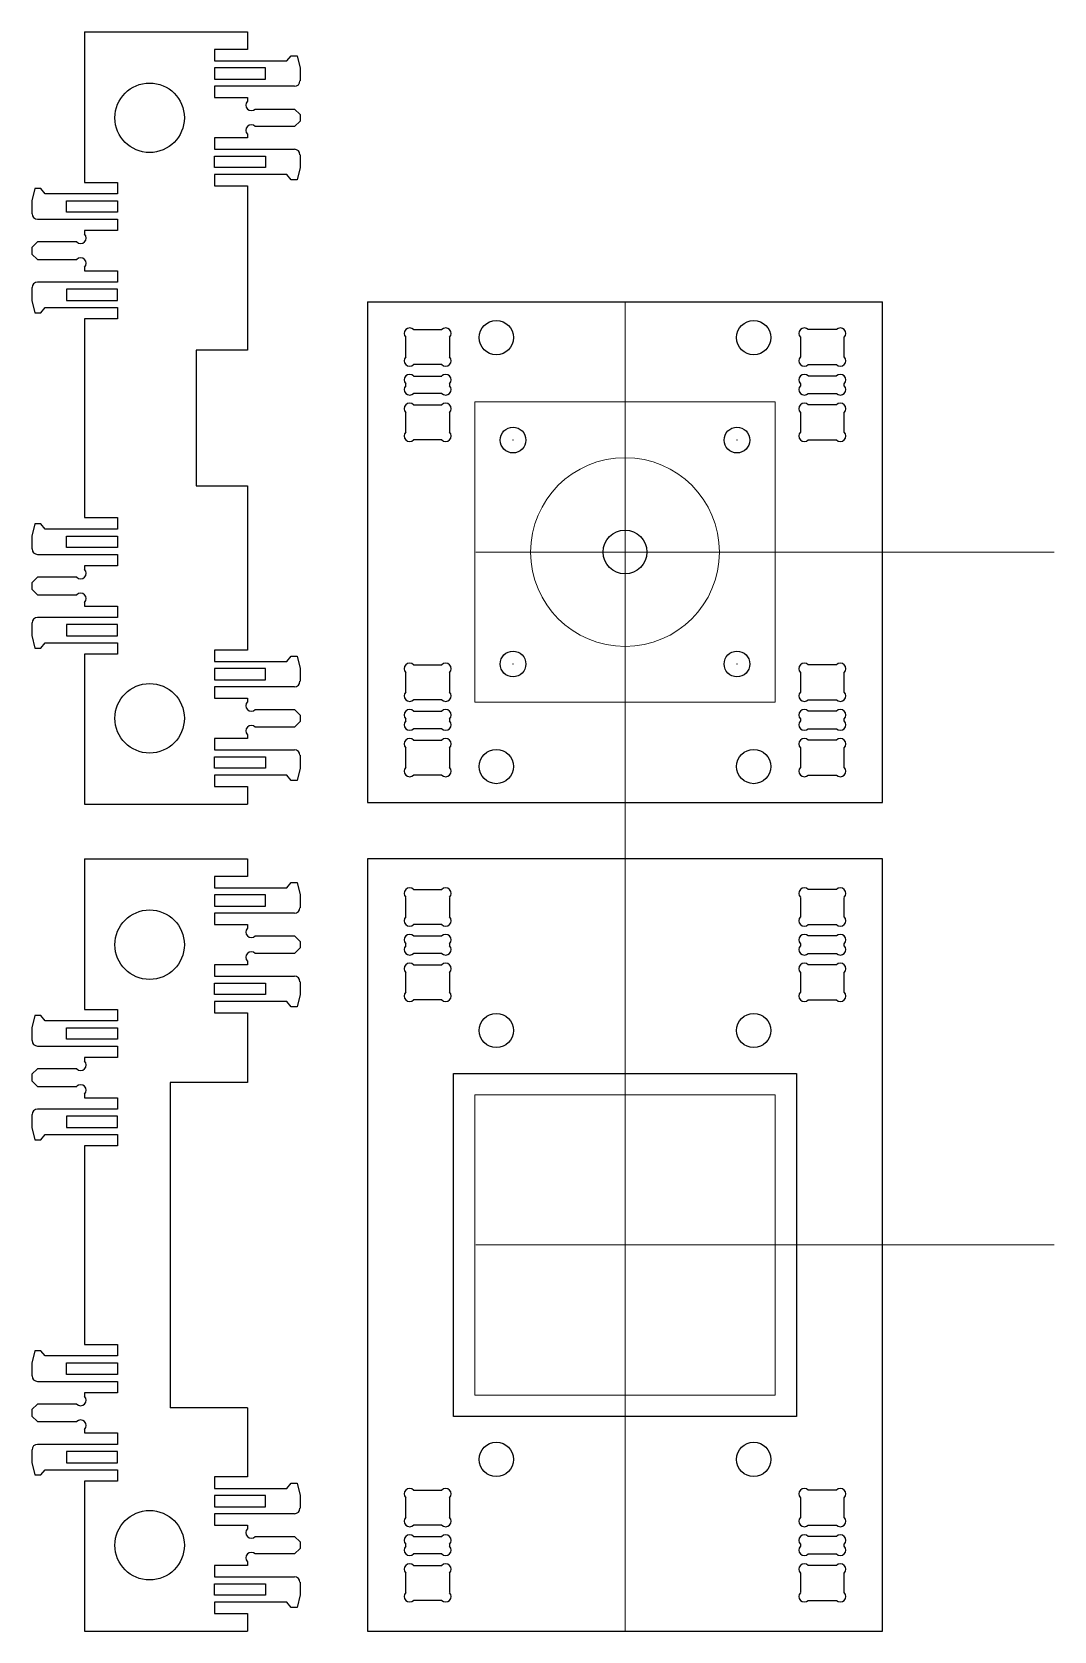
# Model space of a CAD drawing. Header units: millimetres. Extents: x 21 to 140, y 0 to 186.
import ezdxf

# ---------------------------------------------------------------- set-up
doc = ezdxf.new("R2010")
doc.units = ezdxf.units.MM
for name, color, linetype, lineweight in [('hilf3', 4, 'CONTINUOUS', 0), ('pocket-2mm', 7, 'CONTINUOUS', 0), ('Schrauben', 7, 'CONTINUOUS', 0)]:
    doc.layers.add(name, color=color, linetype=linetype, lineweight=lineweight)
doc.layers.add('zwischen-cut-full-inside', color=15, linetype='CONTINUOUS')
doc.layers.add('zwischen-cut-full-outside', color=2, linetype='CONTINUOUS')

msp = doc.modelspace()

# ---------------------------------------------------------------- linework, layer by layer
at = {"layer": 'hilf3'}
for p, q in [((90, 154.95), (90, 0)), ((107.5, 143.27), (72.5, 143.27)), ((72.5, 143.27), (72.5, 108.27)), ((107.5, 108.27), (107.5, 143.27)), ((72.6, 125.77), (140, 125.77)), ((72.5, 108.27), (107.5, 108.27)), ((107.5, 62.5), (72.5, 62.5)), ((72.5, 62.5), (72.5, 27.5)), ((107.5, 27.5), (107.5, 62.5)), ((72.6, 45), (140, 45)), ((72.5, 27.5), (107.5, 27.5))]:
    msp.add_line(p, q, dxfattribs=at)
at = {"layer": 'pocket-2mm'}
msp.add_circle((90, 125.77), 11, dxfattribs=at)
at = {"layer": 'Schrauben'}
for p in [(76.95, 138.82), (103.05, 138.82), (76.95, 112.72), (103.05, 112.72)]:
    msp.add_point(p, dxfattribs=at)
at = {"layer": 'zwischen-cut-full-inside'}
for p, q in [((48.08, 182.21), (42.17, 182.21)), ((42.17, 182.21), (42.17, 180.88)), ((42.17, 180.88), (48.08, 180.88)), ((48.08, 180.88), (48.08, 182.21)), ((42.17, 170.58), (42.17, 171.9)), ((42.17, 171.9), (48.08, 171.9)), ((48.08, 171.9), (48.08, 170.58)), ((48.08, 170.58), (42.17, 170.58)), ((24.92, 166.71), (30.83, 166.71)), ((24.92, 165.39), (24.92, 166.71)), ((30.83, 166.71), (30.83, 165.39)), ((30.83, 165.39), (24.92, 165.39)), ((30.83, 156.41), (24.92, 156.41)), ((24.92, 156.41), (24.92, 155.08)), ((24.92, 155.08), (30.83, 155.08)), ((30.83, 155.08), (30.83, 156.41)), ((65.35, 151.7), (68.65, 151.7)), ((114.65, 151.7), (111.35, 151.7)), ((64.45, 148.52), (64.45, 150.8)), ((69.55, 150.8), (69.55, 148.52)), ((110.45, 150.8), (110.45, 148.52)), ((115.55, 148.52), (115.55, 150.8)), ((68.65, 147.62), (65.35, 147.62)), ((111.35, 147.62), (114.65, 147.62)), ((64.45, 145.16), (64.45, 145.39)), ((65.35, 146.29), (68.65, 146.29)), ((69.55, 145.39), (69.55, 145.16)), ((110.45, 145.39), (110.45, 145.16)), ((114.65, 146.29), (111.35, 146.29)), ((115.55, 145.16), (115.55, 145.39)), ((68.65, 144.25), (65.35, 144.25)), ((111.35, 144.25), (114.65, 144.25)), ((64.45, 139.75), (64.45, 142.03)), ((65.35, 142.93), (68.65, 142.93)), ((69.55, 142.03), (69.55, 139.75)), ((110.45, 142.03), (110.45, 139.75)), ((114.65, 142.93), (111.35, 142.93)), ((115.55, 139.75), (115.55, 142.03)), ((68.65, 138.85), (65.35, 138.85)), ((111.35, 138.85), (114.65, 138.85)), ((24.92, 127.64), (30.83, 127.64)), ((24.92, 126.31), (24.92, 127.64)), ((30.83, 127.64), (30.83, 126.31)), ((30.83, 126.31), (24.92, 126.31)), ((30.83, 117.33), (24.92, 117.33)), ((24.92, 117.33), (24.92, 116.01)), ((24.92, 116.01), (30.83, 116.01)), ((30.83, 116.01), (30.83, 117.33)), ((48.08, 112.21), (42.17, 112.21)), ((42.17, 112.21), (42.17, 110.88)), ((48.08, 110.88), (48.08, 112.21)), ((65.35, 112.63), (68.65, 112.63)), ((114.65, 112.63), (111.35, 112.63)), ((42.17, 110.88), (48.08, 110.88)), ((64.45, 109.45), (64.45, 111.72)), ((69.55, 111.72), (69.55, 109.45)), ((110.45, 111.72), (110.45, 109.45)), ((115.55, 109.45), (115.55, 111.72)), ((68.65, 108.55), (65.35, 108.55)), ((111.35, 108.55), (114.65, 108.55)), ((64.45, 106.08), (64.45, 106.32)), ((65.35, 107.22), (68.65, 107.22)), ((69.55, 106.32), (69.55, 106.08)), ((110.45, 106.32), (110.45, 106.08)), ((114.65, 107.22), (111.35, 107.22)), ((115.55, 106.08), (115.55, 106.32)), ((68.65, 105.18), (65.35, 105.18)), ((111.35, 105.18), (114.65, 105.18)), ((64.45, 100.67), (64.45, 102.95)), ((65.35, 103.85), (68.65, 103.85)), ((69.55, 102.95), (69.55, 100.67)), ((110.45, 102.95), (110.45, 100.67)), ((114.65, 103.85), (111.35, 103.85)), ((115.55, 100.67), (115.55, 102.95)), ((42.17, 100.58), (42.17, 101.9)), ((42.17, 101.9), (48.08, 101.9)), ((48.08, 101.9), (48.08, 100.58)), ((48.08, 100.58), (42.17, 100.58)), ((68.65, 99.77), (65.35, 99.77)), ((111.35, 99.77), (114.65, 99.77)), ((48.08, 85.81), (42.17, 85.81)), ((42.17, 85.81), (42.17, 84.49)), ((48.08, 84.49), (48.08, 85.81)), ((65.35, 86.43), (68.65, 86.43)), ((114.65, 86.43), (111.35, 86.43)), ((42.17, 84.49), (48.08, 84.49)), ((64.45, 83.25), (64.45, 85.52)), ((69.55, 85.52), (69.55, 83.25)), ((110.45, 85.52), (110.45, 83.25)), ((115.55, 83.25), (115.55, 85.52)), ((68.65, 82.35), (65.35, 82.35)), ((111.35, 82.35), (114.65, 82.35)), ((65.35, 81.02), (68.65, 81.02)), ((114.65, 81.02), (111.35, 81.02)), ((64.45, 79.88), (64.45, 80.12)), ((68.65, 78.98), (65.35, 78.98)), ((69.55, 80.12), (69.55, 79.88)), ((110.45, 80.12), (110.45, 79.88)), ((111.35, 78.98), (114.65, 78.98)), ((115.55, 79.88), (115.55, 80.12)), ((64.45, 74.48), (64.45, 76.75)), ((65.35, 77.65), (68.65, 77.65)), ((69.55, 76.75), (69.55, 74.48)), ((110.45, 76.75), (110.45, 74.48)), ((114.65, 77.65), (111.35, 77.65)), ((115.55, 74.48), (115.55, 76.75)), ((42.17, 74.19), (42.17, 75.51)), ((42.17, 75.51), (48.08, 75.51)), ((48.08, 75.51), (48.08, 74.19)), ((48.08, 74.19), (42.17, 74.19)), ((68.65, 73.57), (65.35, 73.57)), ((111.35, 73.57), (114.65, 73.57)), ((24.92, 70.32), (30.83, 70.32)), ((24.92, 68.99), (24.92, 70.32)), ((30.83, 68.99), (24.92, 68.99)), ((30.83, 70.32), (30.83, 68.99)), ((70, 65), (110, 65)), ((70, 25), (70, 65)), ((110, 65), (110, 25)), ((30.83, 60.02), (24.92, 60.02)), ((24.92, 60.02), (24.92, 58.69)), ((30.83, 58.69), (30.83, 60.02)), ((24.92, 58.69), (30.83, 58.69)), ((24.92, 31.25), (30.83, 31.25)), ((24.92, 29.92), (24.92, 31.25)), ((30.83, 29.92), (24.92, 29.92)), ((30.83, 31.25), (30.83, 29.92)), ((110, 25), (70, 25)), ((30.83, 20.94), (24.92, 20.94)), ((24.92, 20.94), (24.92, 19.62)), ((30.83, 19.62), (30.83, 20.94)), ((24.92, 19.62), (30.83, 19.62)), ((48.08, 15.81), (42.17, 15.81)), ((42.17, 15.81), (42.17, 14.49)), ((48.08, 14.49), (48.08, 15.81)), ((64.45, 13.25), (64.45, 15.52)), ((65.35, 16.43), (68.65, 16.43)), ((69.55, 15.52), (69.55, 13.25)), ((110.45, 15.52), (110.45, 13.25)), ((114.65, 16.43), (111.35, 16.43)), ((115.55, 13.25), (115.55, 15.52)), ((42.17, 14.49), (48.08, 14.49)), ((68.65, 12.35), (65.35, 12.35)), ((111.35, 12.35), (114.65, 12.35)), ((64.45, 9.88), (64.45, 10.12)), ((65.35, 11.02), (68.65, 11.02)), ((69.55, 10.12), (69.55, 9.88)), ((110.45, 10.12), (110.45, 9.88)), ((114.65, 11.02), (111.35, 11.02)), ((115.55, 9.88), (115.55, 10.12)), ((68.65, 8.98), (65.35, 8.98)), ((65.35, 7.65), (68.65, 7.65)), ((111.35, 8.98), (114.65, 8.98)), ((114.65, 7.65), (111.35, 7.65)), ((64.45, 4.48), (64.45, 6.75)), ((69.55, 6.75), (69.55, 4.48)), ((110.45, 6.75), (110.45, 4.48)), ((115.55, 4.48), (115.55, 6.75)), ((42.17, 4.19), (42.17, 5.51)), ((42.17, 5.51), (48.08, 5.51)), ((48.08, 4.19), (42.17, 4.19)), ((48.08, 5.51), (48.08, 4.19)), ((68.65, 3.57), (65.35, 3.57)), ((111.35, 3.57), (114.65, 3.57))]:
    msp.add_line(p, q, dxfattribs=at)
for centre, radius in [((34.59, 176.39), 4.05), ((75, 150.77), 2), ((105, 150.77), 2), ((76.95, 138.82), 1.5), ((103.05, 138.82), 1.5), ((90, 125.77), 2.55), ((76.95, 112.72), 1.5), ((103.05, 112.72), 1.5), ((34.59, 106.39), 4.05), ((75, 100.77), 2), ((105, 100.77), 2), ((34.59, 80), 4.05), ((75, 70), 2), ((105, 70), 2), ((75, 20), 2), ((105, 20), 2), ((34.59, 10), 4.05)]:
    msp.add_circle(centre, radius, dxfattribs=at)
for centre, radius, start, end in [((64.9, 151.25), 0.638, 45, 225), ((69.1, 151.25), 0.638, 45, 135), ((69.1, 151.25), 0.638, 315, 45), ((110.9, 151.25), 0.638, 135, 225), ((110.9, 151.25), 0.638, 45, 135), ((115.1, 151.25), 0.638, 315, 135), ((64.9, 148.07), 0.637, 135, 225), ((64.9, 148.07), 0.637, 225, 315), ((69.1, 148.07), 0.638, 225, 45), ((110.9, 148.07), 0.638, 135, 315), ((115.1, 148.07), 0.637, 225, 315), ((115.1, 148.07), 0.637, 315, 45), ((64.9, 145.84), 0.638, 45, 225), ((69.1, 145.84), 0.638, 315, 135), ((110.9, 145.84), 0.638, 45, 225), ((115.1, 145.84), 0.638, 315, 135), ((64.9, 144.71), 0.637, 135, 225), ((64.9, 144.71), 0.637, 225, 315), ((69.1, 144.71), 0.637, 225, 315), ((69.1, 144.71), 0.637, 315, 45), ((110.9, 144.71), 0.637, 135, 225), ((110.9, 144.71), 0.637, 225, 315), ((115.1, 144.71), 0.637, 225, 315), ((115.1, 144.71), 0.637, 315, 45), ((64.9, 142.48), 0.638, 135, 225), ((64.9, 142.48), 0.637, 45, 135), ((69.1, 142.48), 0.638, 315, 135), ((110.9, 142.48), 0.638, 45, 225), ((115.1, 142.48), 0.637, 45, 135), ((115.1, 142.48), 0.638, 315, 45), ((64.9, 139.3), 0.638, 135, 225), ((64.9, 139.3), 0.637, 225, 315), ((69.1, 139.3), 0.637, 225, 45), ((110.9, 139.3), 0.637, 135, 315), ((115.1, 139.3), 0.637, 225, 315), ((115.1, 139.3), 0.638, 315, 45), ((64.9, 112.17), 0.638, 45, 225), ((69.1, 112.17), 0.638, 45, 135), ((69.1, 112.17), 0.638, 315, 45), ((110.9, 112.17), 0.638, 135, 225), ((110.9, 112.17), 0.638, 45, 135), ((115.1, 112.17), 0.638, 315, 135), ((64.9, 109), 0.637, 135, 225), ((64.9, 109), 0.637, 225, 315), ((69.1, 109), 0.638, 225, 45), ((110.9, 109), 0.638, 135, 315), ((115.1, 109), 0.637, 225, 315), ((115.1, 109), 0.637, 315, 45), ((64.9, 106.77), 0.638, 45, 225), ((69.1, 106.77), 0.638, 315, 135), ((110.9, 106.77), 0.638, 45, 225), ((115.1, 106.77), 0.638, 315, 135), ((64.9, 105.63), 0.637, 135, 225), ((64.9, 105.63), 0.637, 225, 315), ((69.1, 105.63), 0.637, 225, 315), ((69.1, 105.63), 0.637, 315, 45), ((110.9, 105.63), 0.637, 135, 225), ((110.9, 105.63), 0.637, 225, 315), ((115.1, 105.63), 0.637, 225, 315), ((115.1, 105.63), 0.637, 315, 45), ((64.9, 103.4), 0.638, 135, 225), ((64.9, 103.4), 0.637, 45, 135), ((69.1, 103.4), 0.638, 315, 135), ((110.9, 103.4), 0.638, 45, 225), ((115.1, 103.4), 0.637, 45, 135), ((115.1, 103.4), 0.638, 315, 45), ((64.9, 100.22), 0.638, 135, 225), ((69.1, 100.22), 0.637, 225, 45), ((110.9, 100.22), 0.637, 135, 315), ((115.1, 100.22), 0.638, 315, 45), ((64.9, 100.22), 0.637, 225, 315), ((115.1, 100.22), 0.637, 225, 315), ((64.9, 85.98), 0.638, 45, 225), ((69.1, 85.98), 0.638, 45, 135), ((69.1, 85.98), 0.638, 315, 45), ((110.9, 85.98), 0.638, 135, 225), ((110.9, 85.98), 0.638, 45, 135), ((115.1, 85.98), 0.638, 315, 135), ((64.9, 82.8), 0.637, 135, 225), ((64.9, 82.8), 0.637, 225, 315), ((69.1, 82.8), 0.638, 225, 45), ((110.9, 82.8), 0.638, 135, 315), ((115.1, 82.8), 0.637, 225, 315), ((115.1, 82.8), 0.637, 315, 45), ((64.9, 80.57), 0.638, 45, 225), ((69.1, 80.57), 0.638, 315, 135), ((110.9, 80.57), 0.638, 45, 225), ((115.1, 80.57), 0.638, 315, 135), ((64.9, 79.43), 0.637, 135, 225), ((64.9, 79.43), 0.637, 225, 315), ((69.1, 79.43), 0.637, 225, 315), ((69.1, 79.43), 0.637, 315, 45), ((110.9, 79.43), 0.637, 135, 225), ((110.9, 79.43), 0.637, 225, 315), ((115.1, 79.43), 0.637, 225, 315), ((115.1, 79.43), 0.637, 315, 45), ((64.9, 77.2), 0.638, 135, 225), ((64.9, 77.2), 0.637, 45, 135), ((69.1, 77.2), 0.638, 315, 135), ((110.9, 77.2), 0.638, 45, 225), ((115.1, 77.2), 0.637, 45, 135), ((115.1, 77.2), 0.638, 315, 45), ((64.9, 74.02), 0.638, 135, 225), ((64.9, 74.02), 0.637, 225, 315), ((69.1, 74.02), 0.637, 225, 45), ((110.9, 74.02), 0.637, 135, 315), ((115.1, 74.02), 0.637, 225, 315), ((115.1, 74.02), 0.638, 315, 45), ((64.9, 15.98), 0.638, 45, 225), ((69.1, 15.98), 0.638, 45, 135), ((69.1, 15.98), 0.638, 315, 45), ((110.9, 15.98), 0.638, 135, 225), ((110.9, 15.98), 0.638, 45, 135), ((115.1, 15.98), 0.638, 315, 135), ((64.9, 12.8), 0.637, 135, 225), ((69.1, 12.8), 0.638, 225, 45), ((110.9, 12.8), 0.638, 135, 315), ((115.1, 12.8), 0.637, 315, 45), ((64.9, 10.57), 0.638, 45, 225), ((64.9, 12.8), 0.637, 225, 315), ((69.1, 10.57), 0.638, 315, 135), ((110.9, 10.57), 0.638, 45, 225), ((115.1, 12.8), 0.637, 225, 315), ((115.1, 10.57), 0.638, 315, 135), ((64.9, 9.43), 0.637, 135, 225), ((69.1, 9.43), 0.637, 315, 45), ((110.9, 9.43), 0.637, 135, 225), ((115.1, 9.43), 0.637, 315, 45), ((64.9, 7.2), 0.638, 135, 225), ((64.9, 9.43), 0.637, 225, 315), ((64.9, 7.2), 0.637, 45, 135), ((69.1, 9.43), 0.637, 225, 315), ((69.1, 7.2), 0.638, 315, 135), ((110.9, 7.2), 0.638, 45, 225), ((110.9, 9.43), 0.637, 225, 315), ((115.1, 9.43), 0.637, 225, 315), ((115.1, 7.2), 0.637, 45, 135), ((115.1, 7.2), 0.638, 315, 45), ((64.9, 4.02), 0.638, 135, 225), ((69.1, 4.02), 0.637, 225, 45), ((110.9, 4.02), 0.637, 135, 315), ((115.1, 4.02), 0.638, 315, 45), ((64.9, 4.02), 0.637, 225, 315), ((115.1, 4.02), 0.637, 225, 315)]:
    msp.add_arc(centre, radius, start, end, dxfattribs=at)
at = {"layer": 'zwischen-cut-full-outside'}
for p, q in [((27, 186.39), (27, 168.85)), ((27, 186.39), (46, 186.39)), ((46, 186.39), (46, 184.35)), ((46, 184.35), (42.17, 184.35)), ((42.17, 184.35), (42.17, 183.02)), ((42.17, 183.02), (49.53, 183.02)), ((49.53, 183.02), (50.59, 183.02)), ((50.59, 183.02), (51.1, 183.63)), ((51.1, 183.63), (51.79, 183.63)), ((51.79, 183.63), (52.12, 182.19)), ((52.12, 182.19), (52.12, 180.7)), ((51.48, 180.06), (42.17, 180.06)), ((42.17, 180.06), (42.17, 178.74)), ((42.17, 178.74), (46, 178.74)), ((46, 178.74), (46, 178.31)), ((46.9, 177.41), (51.48, 177.41)), ((51.48, 177.41), (52.12, 176.77)), ((51.48, 175.37), (46.9, 175.37)), ((52.12, 176.01), (51.48, 175.37)), ((52.12, 176.77), (52.12, 176.01)), ((46, 174.05), (42.17, 174.05)), ((42.17, 174.05), (42.17, 172.72)), ((46, 174.47), (46, 174.05)), ((42.17, 172.72), (51.48, 172.72)), ((52.12, 172.08), (52.12, 170.59)), ((49.53, 169.76), (42.17, 169.76)), ((42.17, 169.76), (42.17, 168.44)), ((50.59, 169.76), (49.53, 169.76)), ((51.1, 169.15), (50.59, 169.76)), ((52.12, 170.59), (51.79, 169.15)), ((21.21, 168.14), (20.88, 166.69)), ((21.9, 168.14), (21.21, 168.14)), ((22.41, 167.53), (21.9, 168.14)), ((27, 168.85), (30.83, 168.85)), ((30.83, 168.85), (30.83, 167.53)), ((42.17, 168.44), (46, 168.44)), ((46, 168.44), (46, 149.32)), ((51.79, 169.15), (51.1, 169.15)), ((20.88, 166.69), (20.88, 165.21)), ((23.47, 167.53), (22.41, 167.53)), ((30.83, 167.53), (23.47, 167.53)), ((21.52, 164.57), (30.83, 164.57)), ((30.83, 164.57), (30.83, 163.24)), ((30.83, 163.24), (27, 163.24)), ((27, 163.24), (27, 162.82)), ((21.52, 161.92), (20.88, 161.28)), ((20.88, 161.28), (20.88, 160.51)), ((20.88, 160.51), (21.52, 159.88)), ((26.1, 161.92), (21.52, 161.92)), ((21.52, 159.88), (26.1, 159.88)), ((27, 158.98), (27, 158.55)), ((27, 158.55), (30.83, 158.55)), ((30.83, 158.55), (30.83, 157.23)), ((20.88, 156.59), (20.88, 155.1)), ((30.83, 157.23), (21.52, 157.23)), ((20.88, 155.1), (21.21, 153.66)), ((60, 154.95), (120, 154.95)), ((60, 154.95), (60, 96.58)), ((120, 96.58), (120, 154.95)), ((21.21, 153.66), (21.9, 153.66)), ((21.9, 153.66), (22.41, 154.27)), ((22.41, 154.27), (23.47, 154.27)), ((23.47, 154.27), (30.83, 154.27)), ((30.83, 152.94), (27, 152.94)), ((27, 152.94), (27, 129.78)), ((30.83, 154.27), (30.83, 152.94)), ((46, 149.32), (40, 149.32)), ((40, 149.32), (40, 133.47)), ((40, 133.47), (46, 133.47)), ((46, 133.47), (46, 114.35)), ((21.21, 129.06), (20.88, 127.62)), ((21.9, 129.06), (21.21, 129.06)), ((22.41, 128.45), (21.9, 129.06)), ((27, 129.78), (30.83, 129.78)), ((30.83, 129.78), (30.83, 128.45)), ((20.88, 127.62), (20.88, 126.13)), ((23.47, 128.45), (22.41, 128.45)), ((30.83, 128.45), (23.47, 128.45)), ((21.52, 125.49), (30.83, 125.49)), ((30.83, 125.49), (30.83, 124.17)), ((30.83, 124.17), (27, 124.17)), ((27, 124.17), (27, 123.74)), ((21.52, 122.84), (20.88, 122.2)), ((20.88, 122.2), (20.88, 121.44)), ((20.88, 121.44), (21.52, 120.8)), ((26.1, 122.84), (21.52, 122.84)), ((21.52, 120.8), (26.1, 120.8)), ((27, 119.9), (27, 119.48)), ((27, 119.48), (30.83, 119.48)), ((30.83, 119.48), (30.83, 118.15)), ((20.88, 117.51), (20.88, 116.03)), ((30.83, 118.15), (21.52, 118.15)), ((20.88, 116.03), (21.21, 114.58)), ((21.21, 114.58), (21.9, 114.58)), ((21.9, 114.58), (22.41, 115.19)), ((22.41, 115.19), (23.47, 115.19)), ((23.47, 115.19), (30.83, 115.19)), ((30.83, 113.87), (27, 113.87)), ((27, 113.87), (27, 96.39)), ((30.83, 115.19), (30.83, 113.87)), ((46, 114.35), (42.17, 114.35)), ((42.17, 114.35), (42.17, 113.02)), ((42.17, 113.02), (49.53, 113.02)), ((49.53, 113.02), (50.59, 113.02)), ((50.59, 113.02), (51.1, 113.63)), ((51.1, 113.63), (51.79, 113.63)), ((51.79, 113.63), (52.12, 112.19)), ((52.12, 112.19), (52.12, 110.7)), ((51.48, 110.06), (42.17, 110.06)), ((42.17, 110.06), (42.17, 108.74)), ((42.17, 108.74), (46, 108.74)), ((46, 108.74), (46, 108.31)), ((46.9, 107.41), (51.48, 107.41)), ((51.48, 107.41), (52.12, 106.77)), ((52.12, 106.77), (52.12, 106.01)), ((46, 104.47), (46, 104.05)), ((51.48, 105.37), (46.9, 105.37)), ((52.12, 106.01), (51.48, 105.37)), ((46, 104.05), (42.17, 104.05)), ((42.17, 104.05), (42.17, 102.72)), ((42.17, 102.72), (51.48, 102.72)), ((52.12, 102.08), (52.12, 100.59)), ((49.53, 99.76), (42.17, 99.76)), ((42.17, 99.76), (42.17, 98.44)), ((50.59, 99.76), (49.53, 99.76)), ((51.1, 99.15), (50.59, 99.76)), ((51.79, 99.15), (51.1, 99.15)), ((52.12, 100.59), (51.79, 99.15)), ((42.17, 98.44), (46, 98.44)), ((46, 98.44), (46, 96.39)), ((27, 96.39), (46, 96.39)), ((60, 96.58), (120, 96.58)), ((27, 90), (27, 72.46)), ((27, 90), (46, 90)), ((46, 90), (46, 87.96)), ((120, 90), (60, 90)), ((60, 90), (60, 0)), ((120, 0), (120, 90)), ((46, 87.96), (42.17, 87.96)), ((42.17, 87.96), (42.17, 86.63)), ((42.17, 86.63), (49.53, 86.63)), ((49.53, 86.63), (50.59, 86.63)), ((50.59, 86.63), (51.1, 87.24)), ((51.1, 87.24), (51.79, 87.24)), ((51.79, 87.24), (52.12, 85.8)), ((52.12, 85.8), (52.12, 84.31)), ((51.48, 83.67), (42.17, 83.67)), ((42.17, 83.67), (42.17, 82.35)), ((42.17, 82.35), (46, 82.35)), ((46, 82.35), (46, 81.92)), ((46.9, 81.02), (51.48, 81.02)), ((51.48, 81.02), (52.12, 80.38)), ((52.12, 80.38), (52.12, 79.62)), ((51.48, 78.98), (46.9, 78.98)), ((52.12, 79.62), (51.48, 78.98)), ((46, 77.65), (42.17, 77.65)), ((42.17, 77.65), (42.17, 76.33)), ((46, 78.08), (46, 77.65)), ((42.17, 76.33), (51.48, 76.33)), ((52.12, 75.69), (52.12, 74.2)), ((49.53, 73.37), (42.17, 73.37)), ((42.17, 73.37), (42.17, 72.04)), ((50.59, 73.37), (49.53, 73.37)), ((51.1, 72.76), (50.59, 73.37)), ((51.79, 72.76), (51.1, 72.76)), ((52.12, 74.2), (51.79, 72.76)), ((21.21, 71.75), (20.88, 70.3)), ((21.9, 71.75), (21.21, 71.75)), ((22.41, 71.14), (21.9, 71.75)), ((23.47, 71.14), (22.41, 71.14)), ((30.83, 71.14), (23.47, 71.14)), ((27, 72.46), (30.83, 72.46)), ((30.83, 72.46), (30.83, 71.14)), ((42.17, 72.04), (46, 72.04)), ((46, 72.04), (46, 63.95)), ((20.88, 70.3), (20.88, 68.82)), ((21.52, 68.18), (30.83, 68.18)), ((30.83, 68.18), (30.83, 66.85)), ((21.52, 65.53), (20.88, 64.89)), ((26.1, 65.53), (21.52, 65.53)), ((30.83, 66.85), (27, 66.85)), ((27, 66.85), (27, 66.43)), ((20.88, 64.89), (20.88, 64.12)), ((20.88, 64.12), (21.52, 63.49)), ((21.52, 63.49), (26.1, 63.49)), ((46, 63.95), (37, 63.95)), ((37, 63.95), (37, 26.02)), ((27, 62.58), (27, 62.16)), ((27, 62.16), (30.83, 62.16)), ((30.83, 62.16), (30.83, 60.83)), ((20.88, 60.2), (20.88, 58.71)), ((30.83, 60.83), (21.52, 60.83)), ((20.88, 58.71), (21.21, 57.26)), ((21.9, 57.26), (22.41, 57.88)), ((22.41, 57.88), (23.47, 57.88)), ((23.47, 57.88), (30.83, 57.88)), ((30.83, 57.88), (30.83, 56.55)), ((21.21, 57.26), (21.9, 57.26)), ((30.83, 56.55), (27, 56.55)), ((27, 56.55), (27, 33.39)), ((21.21, 32.67), (20.88, 31.23)), ((21.9, 32.67), (21.21, 32.67)), ((22.41, 32.06), (21.9, 32.67)), ((23.47, 32.06), (22.41, 32.06)), ((30.83, 32.06), (23.47, 32.06)), ((27, 33.39), (30.83, 33.39)), ((30.83, 33.39), (30.83, 32.06)), ((20.88, 31.23), (20.88, 29.74)), ((21.52, 29.1), (30.83, 29.1)), ((30.83, 29.1), (30.83, 27.78)), ((21.52, 26.45), (20.88, 25.81)), ((26.1, 26.45), (21.52, 26.45)), ((30.83, 27.78), (27, 27.78)), ((27, 27.78), (27, 27.35)), ((20.88, 25.81), (20.88, 25.05)), ((20.88, 25.05), (21.52, 24.41)), ((21.52, 24.41), (26.1, 24.41)), ((46, 26.02), (37, 26.02)), ((46, 26.02), (46, 17.96)), ((27, 23.51), (27, 23.09)), ((27, 23.09), (30.83, 23.09)), ((30.83, 23.09), (30.83, 21.76)), ((20.88, 21.12), (20.88, 19.63)), ((30.83, 21.76), (21.52, 21.76)), ((20.88, 19.63), (21.21, 18.19)), ((21.9, 18.19), (22.41, 18.8)), ((22.41, 18.8), (23.47, 18.8)), ((23.47, 18.8), (30.83, 18.8)), ((30.83, 18.8), (30.83, 17.48)), ((21.21, 18.19), (21.9, 18.19)), ((30.83, 17.48), (27, 17.48)), ((27, 17.48), (27, 0)), ((46, 17.96), (42.17, 17.96)), ((42.17, 17.96), (42.17, 16.63)), ((50.59, 16.63), (51.1, 17.24)), ((51.1, 17.24), (51.79, 17.24)), ((51.79, 17.24), (52.12, 15.8)), ((42.17, 16.63), (49.53, 16.63)), ((49.53, 16.63), (50.59, 16.63)), ((52.12, 15.8), (52.12, 14.31)), ((51.48, 13.67), (42.17, 13.67)), ((42.17, 13.67), (42.17, 12.35)), ((42.17, 12.35), (46, 12.35)), ((46, 12.35), (46, 11.92)), ((46.9, 11.02), (51.48, 11.02)), ((51.48, 11.02), (52.12, 10.38)), ((52.12, 9.62), (51.48, 8.98)), ((52.12, 10.38), (52.12, 9.62)), ((46, 7.65), (42.17, 7.65)), ((42.17, 7.65), (42.17, 6.33)), ((46, 8.08), (46, 7.65)), ((51.48, 8.98), (46.9, 8.98)), ((42.17, 6.33), (51.48, 6.33)), ((52.12, 5.69), (52.12, 4.2)), ((52.12, 4.2), (51.79, 2.76)), ((49.53, 3.37), (42.17, 3.37)), ((42.17, 3.37), (42.17, 2.04)), ((42.17, 2.04), (46, 2.04)), ((46, 2.04), (46, 0)), ((50.59, 3.37), (49.53, 3.37)), ((51.1, 2.76), (50.59, 3.37)), ((51.79, 2.76), (51.1, 2.76)), ((27, 0), (46, 0)), ((60, 0), (120, 0))]:
    msp.add_line(p, q, dxfattribs=at)
for centre, radius, start, end in [((51.48, 180.7), 0.637, 270, 0), ((46.45, 177.86), 0.638, 135, 315), ((46.45, 174.92), 0.638, 45, 225), ((51.48, 172.08), 0.637, 0.0786, 90), ((21.52, 165.21), 0.637, 180, 270), ((26.55, 162.37), 0.638, 225, 45), ((26.55, 159.43), 0.638, 315, 135), ((21.52, 156.59), 0.637, 90, 179.9214), ((21.52, 126.13), 0.637, 180, 270), ((26.55, 123.29), 0.638, 225, 45), ((26.55, 120.35), 0.638, 315, 135), ((21.52, 117.51), 0.637, 90, 179.9214), ((51.48, 110.7), 0.637, 270, 0), ((46.45, 107.86), 0.638, 135, 315), ((46.45, 104.92), 0.638, 45, 225), ((51.48, 102.08), 0.637, 0.0786, 90), ((51.48, 84.31), 0.637, 270, 0), ((46.45, 81.47), 0.638, 135, 315), ((46.45, 78.53), 0.638, 45, 225), ((51.48, 75.69), 0.637, 0.0786, 90), ((21.52, 68.82), 0.637, 180, 270), ((26.55, 65.98), 0.638, 225, 45), ((26.55, 63.04), 0.638, 315, 135), ((21.52, 60.2), 0.637, 90, 179.9214), ((21.52, 29.74), 0.637, 180, 270), ((26.55, 26.9), 0.638, 225, 45), ((26.55, 23.96), 0.638, 315, 135), ((21.52, 21.12), 0.637, 90, 179.9214), ((51.48, 14.31), 0.637, 270, 0), ((46.45, 11.47), 0.638, 135, 315), ((46.45, 8.53), 0.638, 45, 225), ((51.48, 5.69), 0.637, 0.0786, 90)]:
    msp.add_arc(centre, radius, start, end, dxfattribs=at)

doc.saveas('drawing.dxf')
